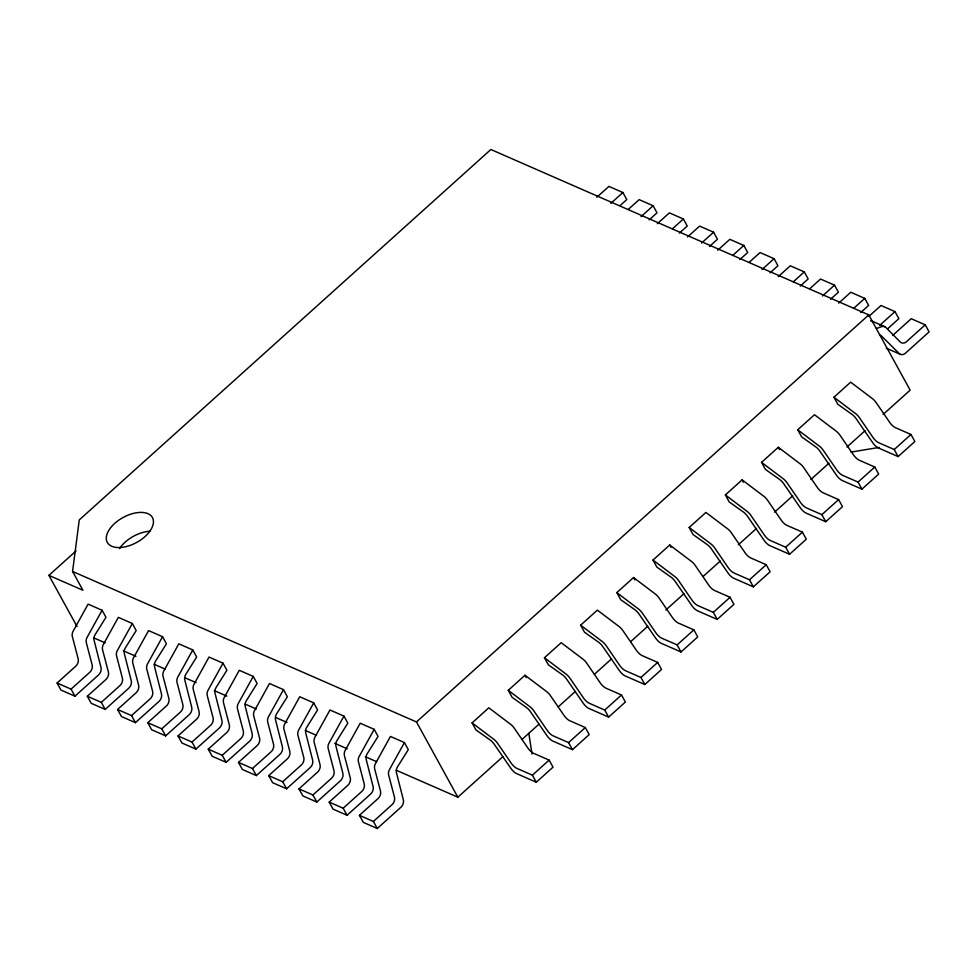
<?xml version="1.0" encoding="UTF-8"?>
<svg xmlns="http://www.w3.org/2000/svg" width="978" height="978" viewBox="0 0 978 978"><rect width="100%" height="100%" fill="white"/><g stroke="black" fill="none" stroke-linecap="round" stroke-linejoin="round"><path stroke-width="1.47" d="M76.04 550.944L48.9 575.37L82.91 590.247L72.568 571.445L79.267 519.917L490.87 149.5L868.782 314.904L910.151 390.149L883.097 414.489M102.091 610.248L86.895 637.742A6.43 4.939 -66.4 0 0 86.296 642.583L92.164 664.942A6.43 4.939 -66.4 0 1 89.707 672.351L71.076 689.123L57.091 683.011L75.734 666.238A6.43 4.939 -66.4 0 0 78.179 658.817L72.311 636.458A6.43 4.939 -66.4 0 1 72.91 631.617L88.106 604.135L102.091 610.248L105.966 617.301L95.184 634.539A6.43 4.939 -66.4 0 0 94.12 640.407L100.991 667.424A6.43 4.939 -66.4 0 1 98.558 674.93L74.951 696.177L60.978 690.065L57.091 683.011M132.323 623.487L117.128 650.969A6.43 4.939 -66.4 0 0 116.529 655.81L122.397 678.17A6.43 4.939 -66.4 0 1 119.939 685.59L101.309 702.363L87.323 696.238L105.966 679.465A6.43 4.939 -66.4 0 0 108.411 672.045L102.543 649.698A6.43 4.939 -66.4 0 1 103.142 644.844L118.338 617.362L132.323 623.487L136.199 630.541L125.416 647.766A6.43 4.939 -66.4 0 0 124.353 653.634L131.223 680.651A6.43 4.939 -66.4 0 1 128.79 688.17L105.184 709.417L91.211 703.292L87.323 696.238M162.556 636.715L147.36 664.196A6.43 4.939 -66.4 0 0 146.761 669.05L152.629 691.397A6.43 4.939 -66.4 0 1 150.184 698.818L131.541 715.59L117.556 709.466L136.199 692.705A6.43 4.939 -66.4 0 0 138.644 685.285L132.776 662.925A6.43 4.939 -66.4 0 1 133.375 658.084L148.57 630.59L162.556 636.715L166.431 643.769L155.649 660.994A6.43 4.939 -66.4 0 0 154.585 666.862L161.456 693.891A6.43 4.939 -66.4 0 1 159.023 701.397L135.416 722.644L121.443 716.519L117.556 709.466M192.788 649.942L177.593 677.436A6.43 4.939 -66.4 0 0 176.994 682.277L182.862 704.637A6.43 4.939 -66.4 0 1 180.417 712.057L161.773 728.818L147.788 722.705L166.431 705.933A6.43 4.939 -66.4 0 0 168.876 698.512L163.008 676.165A6.43 4.939 -66.4 0 1 163.607 671.311L178.803 643.83L192.788 649.942L196.664 657.008L185.881 674.233A6.43 4.939 -66.4 0 0 184.818 680.101L191.688 707.118A6.43 4.939 -66.4 0 1 189.267 714.637L165.649 735.872L151.676 729.759L147.788 722.705M223.021 663.182L207.825 690.664A6.43 4.939 -66.4 0 0 207.226 695.505L213.094 717.864A6.43 4.939 -66.4 0 1 210.649 725.285L192.006 742.058L178.02 735.933L196.664 719.16A6.43 4.939 -66.4 0 0 199.109 711.752L193.241 689.392A6.43 4.939 -66.4 0 1 193.84 684.551L209.035 657.057L223.021 663.182L226.896 670.236L216.114 687.461A6.43 4.939 -66.4 0 0 215.05 693.329L221.92 720.358A6.43 4.939 -66.4 0 1 219.5 727.864L195.893 749.111L181.908 742.987L178.02 735.933M253.253 676.409L238.057 703.903A6.43 4.939 -66.4 0 0 237.458 708.744L243.326 731.092A6.43 4.939 -66.4 0 1 240.881 738.512L222.238 755.285L208.265 749.16L226.896 732.4A6.43 4.939 -66.4 0 0 229.341 724.979L223.473 702.62A6.43 4.939 -66.4 0 1 224.072 697.779L239.268 670.297L253.253 676.409L257.128 683.463L246.346 700.688A6.43 4.939 -66.4 0 0 245.282 706.568L252.153 733.586A6.43 4.939 -66.4 0 1 249.732 741.092L226.126 762.339L212.14 756.226L208.265 749.16M283.486 689.649L268.29 717.131A6.43 4.939 -66.4 0 0 267.691 721.972L273.559 744.331A6.43 4.939 -66.4 0 1 271.114 751.752L252.471 768.512L238.498 762.4L257.128 745.627A6.43 4.939 -66.4 0 0 259.586 738.207L253.705 715.859A6.43 4.939 -66.4 0 1 254.304 711.006L269.5 683.524L283.486 689.649L287.361 696.703L276.578 713.928A6.43 4.939 -66.4 0 0 275.515 719.796L282.385 746.813A6.43 4.939 -66.4 0 1 279.965 754.331L256.358 775.578L242.373 769.454L238.498 762.4M313.718 702.876L298.522 730.358A6.43 4.939 -66.4 0 0 297.923 735.211L303.791 757.559A6.43 4.939 -66.4 0 1 301.346 764.979L282.703 781.752L268.73 775.627L287.361 758.855A6.43 4.939 -66.4 0 0 289.818 751.446L283.938 729.087A6.43 4.939 -66.4 0 1 284.537 724.246L299.733 696.752L313.718 702.876L317.593 709.93L306.811 727.155A6.43 4.939 -66.4 0 0 305.747 733.023L312.618 760.053A6.43 4.939 -66.4 0 1 310.197 767.559L286.591 788.806L272.605 782.681L268.73 775.627M343.95 716.104L328.755 743.598A6.43 4.939 -66.4 0 0 328.156 748.439L334.024 770.798A6.43 4.939 -66.4 0 1 331.579 778.207L312.936 794.98L298.962 788.867L317.593 772.094A6.43 4.939 -66.4 0 0 320.05 764.674L314.17 742.314A6.43 4.939 -66.4 0 1 314.769 737.473L329.965 709.991L343.95 716.104L347.826 723.158L337.043 740.395A6.43 4.939 -66.4 0 0 335.98 746.263L342.85 773.28A6.43 4.939 -66.4 0 1 340.43 780.786L316.823 802.033L302.838 795.921L298.962 788.867M374.183 729.343L358.987 756.825A6.43 4.939 -66.4 0 0 358.388 761.666L364.256 784.026A6.43 4.939 -66.4 0 1 361.811 791.446L343.168 808.219L329.195 802.094L347.826 785.322A6.43 4.939 -66.4 0 0 350.283 777.901L344.403 755.554A6.43 4.939 -66.4 0 1 345.002 750.701L360.197 723.219L374.183 729.343L378.058 736.397L367.276 753.622A6.43 4.939 -66.4 0 0 366.212 759.49L373.083 786.508A6.43 4.939 -66.4 0 1 370.662 794.026L347.056 815.273L333.07 809.148L329.195 802.094M404.415 742.571L389.22 770.053A6.43 4.939 -66.4 0 0 388.621 774.906L394.489 797.253A6.43 4.939 -66.4 0 1 392.044 804.674L373.4 821.447L359.427 815.322L378.058 798.549A6.43 4.939 -66.4 0 0 380.515 791.141L374.635 768.781A6.43 4.939 -66.4 0 1 375.246 763.94L390.43 736.446L404.415 742.571L408.291 749.625L397.508 766.85A6.43 4.939 -66.4 0 0 396.445 772.718L403.327 799.747A6.43 4.939 -66.4 0 1 400.894 807.253L377.288 828.5L363.303 822.376L359.427 815.322M596.849 197.25L608.915 186.395L622.888 192.519L626.776 199.573L620.028 205.649M610.834 203.375L622.888 192.519M628.182 209.5L639.147 199.634L653.121 205.747L657.008 212.813L649.135 219.891M641.067 216.603L653.121 205.747M657.314 223.717L669.38 212.862L683.353 218.986L687.241 226.04L679.368 233.119M672.399 228.852L683.353 218.986M687.546 236.945L699.612 226.101L713.585 232.214L717.473 239.268L709.6 246.358M701.532 243.07L713.585 232.214M717.779 250.185L729.845 239.329L743.83 245.454L747.705 252.507L739.833 259.586M732.864 255.307L743.83 245.454M749.111 262.422L760.077 252.556L774.063 258.681L777.938 265.735L770.065 272.813M761.996 269.537L774.063 258.681M778.243 276.64L790.31 265.796L804.295 271.908L808.17 278.962L800.297 286.053M793.329 281.774L804.295 271.908M809.576 288.889L820.542 279.023L834.527 285.148L838.403 292.202L830.53 299.28M822.461 295.992L834.527 285.148M838.721 303.107L850.774 292.251L864.76 298.376L868.635 305.429L860.762 312.508M853.794 308.241L864.76 298.376M72.568 571.445L416.469 721.947L868.782 314.904M868.953 316.334L881.007 305.491L894.992 311.603L898.868 318.657L887.621 328.779M879.638 325.417L894.992 311.603M892.608 335.491L911.239 318.718L925.225 324.843L929.1 331.897L905.494 353.144A6.43 4.939 -66.4 0 1 899.149 353.523L881.594 336.114A6.43 4.939 -66.4 0 0 880.237 335.234M472.081 722.876L488.817 707.815L510.834 724.466A6.43 2.103 48 0 1 514.245 728.145L527.998 748.207A6.43 2.103 48 0 0 533.56 753.292L549.135 760.102L553.01 767.168L536.274 782.229L516.543 773.586A6.43 2.103 48 0 1 510.919 768.427L494.245 744.258A6.43 2.103 48 0 0 490.039 739.918L475.956 729.93L472.081 722.876L494.098 739.527A6.43 2.103 48 0 1 497.509 743.207L511.262 763.268A6.43 2.103 48 0 0 516.824 768.353L532.399 775.163L536.274 782.229M508.267 690.309L525.003 675.248L547.02 691.911A6.43 2.103 48 0 1 550.418 695.59L564.172 715.639A6.43 2.103 48 0 0 569.746 720.725L585.309 727.546L589.196 734.6L572.46 749.661L552.729 741.031A6.43 2.103 48 0 1 547.105 735.859L530.431 711.691A6.43 2.103 48 0 0 526.225 707.351L512.142 697.363L508.267 690.309L530.284 706.972A6.43 2.103 48 0 1 533.682 710.651L547.435 730.7A6.43 2.103 48 0 0 553.01 735.786L568.573 742.608L572.46 749.661M544.453 657.742L561.176 642.693L583.206 659.343A6.43 2.103 48 0 1 586.604 663.023L600.358 683.084A6.43 2.103 48 0 0 605.932 688.17L621.495 694.979L625.382 702.033L608.646 717.094L588.915 708.463A6.43 2.103 48 0 1 583.291 703.292L566.617 679.123A6.43 2.103 48 0 0 562.411 674.796L548.328 664.808L544.453 657.742L566.47 674.404A6.43 2.103 48 0 1 569.868 678.084L583.621 698.145A6.43 2.103 48 0 0 589.196 703.231L604.759 710.04L608.646 717.094M580.626 625.186L597.362 610.125L619.38 626.776A6.43 2.103 48 0 1 622.79 630.455L636.544 650.517A6.43 2.103 48 0 0 642.118 655.602L657.681 662.412L661.556 669.465L644.82 684.527L625.101 675.896A6.43 2.103 48 0 1 619.477 670.737L602.803 646.568A6.43 2.103 48 0 0 598.597 642.228L584.514 632.24L580.626 625.186L602.644 641.837A6.43 2.103 48 0 1 606.054 645.517L619.808 665.578A6.43 2.103 48 0 0 625.382 670.663L640.945 677.473L644.82 684.527M616.812 592.619L633.548 577.558L655.566 594.208A6.43 2.103 48 0 1 658.976 597.888L672.73 617.949A6.43 2.103 48 0 0 678.292 623.035L693.867 629.856L697.742 636.91L681.006 651.971L661.287 643.328A6.43 2.103 48 0 1 655.663 638.169L638.989 614.001A6.43 2.103 48 0 0 634.783 609.661L620.7 599.673L616.812 592.619L638.83 609.27A6.43 2.103 48 0 1 642.24 612.949L655.994 633.01A6.43 2.103 48 0 0 661.556 638.096L677.131 644.905L681.006 651.971M652.998 560.052L669.734 544.99L691.752 561.653A6.43 2.103 48 0 1 695.162 565.333L708.916 585.382A6.43 2.103 48 0 0 714.478 590.467L730.053 597.289L733.928 604.343L717.192 619.404L697.473 610.773A6.43 2.103 48 0 1 691.849 605.602L675.175 581.433A6.43 2.103 48 0 0 670.969 577.093L656.874 567.106L652.998 560.052L675.016 576.714A6.43 2.103 48 0 1 678.426 580.394L692.179 600.443A6.43 2.103 48 0 0 697.742 605.529L713.317 612.35L717.192 619.404M689.184 527.497L705.92 512.435L727.938 529.086A6.43 2.103 48 0 1 731.348 532.765L745.102 552.827A6.43 2.103 48 0 0 750.664 557.912L766.239 564.722L770.114 571.775L753.378 586.837L733.659 578.206A6.43 2.103 48 0 1 728.035 573.035L711.361 548.866A6.43 2.103 48 0 0 707.155 544.538L693.06 534.55L689.184 527.497L711.202 544.147A6.43 2.103 48 0 1 714.612 547.827L728.365 567.888A6.43 2.103 48 0 0 733.928 572.974L749.503 579.783L753.378 586.837M725.37 494.929L742.106 479.868L764.124 496.518A6.43 2.103 48 0 1 767.534 500.198L781.288 520.259A6.43 2.103 48 0 0 786.85 525.345L802.425 532.154L806.3 539.208L789.564 554.269L769.845 545.638A6.43 2.103 48 0 1 764.209 540.479L747.534 516.311A6.43 2.103 48 0 0 743.341 511.971L729.246 501.983L725.37 494.929L747.388 511.58A6.43 2.103 48 0 1 750.798 515.259L764.551 535.321A6.43 2.103 48 0 0 770.114 540.406L785.689 547.215L789.564 554.269M761.556 462.362L778.292 447.301L800.31 463.951A6.43 2.103 48 0 1 803.72 467.631L817.474 487.692A6.43 2.103 48 0 0 823.036 492.778L838.611 499.599L842.486 506.653L825.75 521.714L806.019 513.071A6.43 2.103 48 0 1 800.395 507.912L783.72 483.743A6.43 2.103 48 0 0 779.527 479.403L765.432 469.416L761.556 462.362L783.574 479.012A6.43 2.103 48 0 1 786.984 482.692L800.737 502.753A6.43 2.103 48 0 0 806.3 507.839L821.875 514.648L825.75 521.714M797.742 429.794L814.478 414.733L836.496 431.396A6.43 2.103 48 0 1 839.894 435.076L853.647 455.137A6.43 2.103 48 0 0 859.222 460.21L874.784 467.032L878.672 474.085L861.936 489.147L842.205 480.516A6.43 2.103 48 0 1 836.581 475.345L819.906 451.176A6.43 2.103 48 0 0 815.701 446.836L801.618 436.848L797.742 429.794L819.76 446.457A6.43 2.103 48 0 1 823.17 450.137L836.923 470.186A6.43 2.103 48 0 0 842.486 475.271L858.061 482.093L861.936 489.147M833.928 397.239L850.664 382.178L872.682 398.828A6.43 2.103 48 0 1 876.08 402.508L889.833 422.569A6.43 2.103 48 0 0 895.408 427.655L910.97 434.464L914.858 441.518L898.122 456.579L878.391 447.948A6.43 2.103 48 0 1 872.767 442.777L856.092 418.608A6.43 2.103 48 0 0 851.887 414.281L837.804 404.293L833.928 397.239L855.946 413.89A6.43 2.103 48 0 1 859.344 417.569L873.097 437.631A6.43 2.103 48 0 0 878.672 442.716L894.234 449.525L898.122 456.579M925.225 324.843L906.582 341.615A6.43 4.939 -66.4 0 1 900.298 342.055L885.836 327.434A6.43 4.939 -66.4 0 0 882.07 326.518L876.447 328.51M396.249 770.248L457.838 797.204L502.912 756.642M522.069 739.392L539.025 724.136M558.279 706.813L575.272 691.519M594.526 674.197L611.507 658.903M630.761 641.58L647.754 626.287M665.871 609.991L683.989 593.683M703.243 576.348L720.236 561.066M738.353 544.758L756.471 528.45M774.6 512.142L792.718 495.834M810.835 479.526L828.953 463.217M847.034 446.946L865.065 430.723M532.399 775.163L549.135 760.102M568.573 742.608L585.309 727.546M604.759 710.04L621.495 694.979M640.945 677.473L657.681 662.412M677.131 644.905L693.867 629.856M713.317 612.35L730.053 597.289M749.503 579.783L766.239 564.722M785.689 547.215L802.425 532.154M821.875 514.648L838.611 499.599M858.061 482.093L874.784 467.032M894.234 449.525L910.97 434.464M851.019 452.08L879.222 447.411M884.735 326.701L870.75 320.576A6.43 4.939 -66.4 0 1 871.863 321.31L872.877 322.251M886.239 348.168L900.225 354.281M93.925 637.937L105.123 642.827M123.314 650.798L135.918 656.311M154.108 664.27L165.306 669.172M184.903 677.754L196.101 682.656M214.292 690.615L226.896 696.128M245.087 704.087L256.285 708.989M275.882 717.571L287.08 722.473M305.27 730.432L316.469 735.334M334.672 743.292L347.263 748.806M365.454 756.776L376.652 761.679M778.292 447.301L779.588 449.648M742.106 479.868L743.402 482.215M669.734 544.99L671.03 547.35M633.548 577.558L634.844 579.905M525.003 675.248L526.286 677.607M416.469 721.947L457.838 797.204M373.4 821.447L377.288 828.5M343.168 808.219L347.056 815.273M312.936 794.98L316.823 802.033M282.703 781.752L286.591 788.806M252.471 768.512L256.358 775.578M222.238 755.285L226.126 762.339M192.006 742.058L195.893 749.111M161.773 728.818L165.649 735.872M131.541 715.59L135.416 722.644M48.9 575.37L77.042 626.556M101.309 702.363L105.184 709.417M71.076 689.123L74.951 696.177M528.841 733.304L531.995 754.062M119.512 548.621A25.746 14.205 -28.8 0 1 150.16 531.237M120.856 547.472A25.746 14.205 -28.8 0 0 153.253 519.77A25.746 14.205 -28.8 0 0 115.538 522.68A25.746 14.205 -28.8 0 0 120.856 547.472"/></g></svg>
